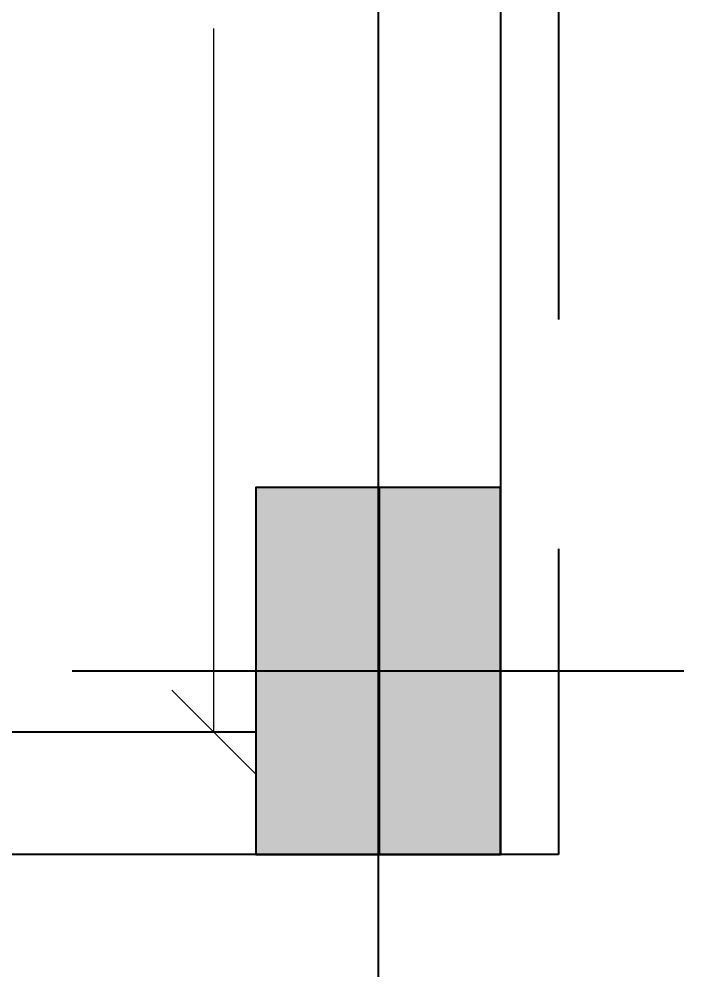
# Model space of a CAD drawing. Header units: metres. Extents: x -355 to 973, y -73 to 238.
# Drawn here: x 522.32 to 523.407, y 210.135 to 211.701 of the extents above; entities that cross this region are included whole.
import ezdxf

# ---------------------------------------------------------------- set-up
doc = ezdxf.new("R2010")
doc.units = ezdxf.units.M
doc.header["$LTSCALE"] = 3
doc.header["$MEASUREMENT"] = 0
doc.linetypes.add('HIDDEN', pattern=[0.375, 0.25, -0.125])
doc.layers.add('alaem', color=230, linetype='Continuous', lineweight=5)
doc.layers.add('khatchin', color=7, linetype='Continuous')
doc.styles.get("Standard").update_dxf_attribs({"font": 'arial.ttf'})
doc.dimstyles.new('ahmad', dxfattribs={"dimtxt": 0.2, "dimasz": 0.1375, "dimexe": 0, "dimexo": 0.0625, "dimgap": 0.09, "dimtad": 0, "dimzin": 0, "dimdsep": 46, "dimtxsty": 'Standard', "dimblk": 'OBLIQUE', "dimcen": 0.09, "dimclrd": 245, "dimclrt": 61, "dimadec": 0, "dimazin": 0, "dimtfac": 1, "dimtofl": 0, "dimtmove": 0, "dimatfit": 3, "dimldrblk": 'OBLIQUE', "dimfxl": 0, "dimfxlon": 1, "dimtolj": 1, "dimtzin": 0, "dimlwd": 13, "dimarcsym": 0})

# ---------------------------------------------------------------- blocks, each defined once
blk = doc.blocks.new('_Oblique')
at = {"color": 0, "linetype": 'ByBlock', "lineweight": -2}
blk.add_line((-0.5, -0.5), (0.5, 0.5), dxfattribs=at)
blk = doc.blocks.new('*D183')
at = {"color": 245, "lineweight": 13, "transparency": 16777216}
for p, q in [((522.6379, 213.5348), (522.6379, 212.3842)), ((522.6379, 210.5348), (522.6379, 211.6855))]:
    blk.add_line(p, q, dxfattribs=at)
at = {"layer": 'Defpoints', "color": 0, "transparency": 16777216}
for p in [(522.6379, 213.5348), (522.6379, 213.5348), (522.7066, 210.5348)]:
    blk.add_point(p, dxfattribs=at)
at = {"color": 245, "lineweight": 13, "transparency": 16777216, "xscale": 0.1375, "yscale": 0.1375, "zscale": 0.1375}
for p, rotation in [((522.6379, 213.5348), 90), ((522.6379, 210.5348), 270)]:
    blk.add_blockref('_Oblique', p, dxfattribs=dict(at, rotation=rotation))
at = {"color": 61, "transparency": 16777216, "insert": (522.6379, 212.0348), "char_height": 0.2, "attachment_point": 5, "rotation": 90}
blk.add_mtext('\\A1;3.00', dxfattribs=at)
blk = doc.blocks.new('*D184')
at = {"color": 245, "lineweight": 13, "transparency": 16777216}
for p, q in [((520.4066, 212.6348), (521.3055, 212.6348)), ((522.9066, 212.6348), (522.0077, 212.6348))]:
    blk.add_line(p, q, dxfattribs=at)
at = {"layer": 'Defpoints', "color": 0, "transparency": 16777216}
for p in [(520.4066, 212.6348), (520.4066, 212.6348), (522.9066, 210.9348)]:
    blk.add_point(p, dxfattribs=at)
at = {"color": 245, "lineweight": 13, "transparency": 16777216, "xscale": 0.1375, "yscale": 0.1375, "zscale": 0.1375, "rotation": 180}
blk.add_blockref('_Oblique', (520.4066, 212.6348), dxfattribs=at)
at = {"color": 245, "lineweight": 13, "transparency": 16777216, "xscale": 0.1375, "yscale": 0.1375, "zscale": 0.1375}
blk.add_blockref('_Oblique', (522.9066, 212.6348), dxfattribs=at)
at = {"color": 61, "transparency": 16777216, "insert": (521.6566, 212.6348), "char_height": 0.2, "attachment_point": 5}
blk.add_mtext('\\A1;2.50', dxfattribs=at)
blk = doc.blocks.new('xdvxzdcv')
at = {"layer": 'khatchin'}
blk.add_hatch(color=203, dxfattribs=at).paths.add_polyline_path([(77.5751, 50.386), (77.5751, 49.986), (78.1751, 49.986), (78.1751, 50.386)])
blk.add_hatch(color=203, dxfattribs=at).paths.add_polyline_path([(77.5751, 50.386), (77.5751, 49.986), (78.1751, 49.986), (78.1751, 50.386)])
at = {"layer": 'khatchin', "color": 203}
for p, q in [((77.8751, 50.686), (77.8751, 49.686)), ((77.3751, 50.186), (78.3751, 50.186))]:
    blk.add_line(p, q, dxfattribs=at)
blk.add_lwpolyline([(77.5751, 50.386), (77.5751, 49.986), (78.1751, 49.986), (78.1751, 50.386), (77.5751, 50.386)], dxfattribs=at)
blk.add_lwpolyline([(77.5751, 50.386), (77.5751, 49.986), (78.1751, 49.986), (78.1751, 50.386), (77.5751, 50.386)], dxfattribs=at)

msp = doc.modelspace()

# ---------------------------------------------------------------- linework, layer by layer
at = {"linetype": 'HIDDEN'}
for p, q in [((523.1066, 224.3348), (523.1066, 210.3348)), ((523.1066, 224.3348), (523.1066, 210.3348)), ((523.2016, 224.3348), (523.2016, 210.3348)), ((523.2016, 224.3348), (523.2016, 210.3348)), ((523.2016, 224.3348), (523.2016, 210.3348)), ((523.2016, 224.3348), (523.2016, 210.3348))]:
    msp.add_line(p, q, dxfattribs=at)
for p, q in [((523.1066, 224.3348), (523.1066, 210.3348)), ((523.1066, 224.3348), (523.1066, 210.3348)), ((522.9066, 213.5348), (522.9066, 211.5348)), ((522.9066, 211.5348), (522.9066, 210.3348)), ((522.9066, 211.5348), (522.9066, 211.3348)), ((522.9066, 211.5348), (522.9066, 210.3348)), ((522.9066, 211.5348), (522.9066, 211.3348)), ((522.9066, 211.3348), (522.9066, 210.3348)), ((522.9066, 211.3348), (522.9066, 210.3348)), ((522.9081, 210.9348), (522.9081, 210.3348)), ((522.9081, 210.9348), (522.9081, 210.3348)), ((522.7066, 210.5348), (517.9081, 210.5348)), ((523.2016, 210.3348), (511.2016, 210.3348)), ((523.2016, 210.3348), (511.2016, 210.3348)), ((523.2016, 210.3348), (511.2966, 210.3348)), ((523.2016, 210.3348), (511.2966, 210.3348)), ((523.2001, 210.3348), (520.4066, 210.3348)), ((523.2001, 210.3348), (520.4066, 210.3348))]:
    msp.add_line(p, q)
at = {"layer": 'alaem'}
msp.add_lwpolyline([(511.2966, 210.3348), (523.1066, 210.3348), (523.1066, 221.7348), (521.6066, 221.7348), (521.6066, 219.8348), (519.5066, 219.8348), (519.5066, 220.0348), (517.9066, 220.0348), (517.9066, 224.3348), (515.8915, 224.3348), (515.8915, 222.3348), (512.8915, 222.3348), (512.8915, 224.3348), (511.2966, 224.3348), (511.2966, 210.3348)], dxfattribs=at)

# ---------------------------------------------------------------- block references
at = {"layer": 'khatchin', "rotation": 270}
msp.add_blockref('xdvxzdcv', (472.7206, 288.5099), dxfattribs=at)

# ---------------------------------------------------------------- dimensions: what is measured, and where the dimension line sits
dim = msp.add_linear_dim(base=(522.6379, 213.5348), p1=(522.7066, 210.5348), p2=(522.6379, 213.5348), angle=90, dimstyle='ahmad')
dim.commit()
dim.dimension.update_dxf_attribs({"geometry": '*D183', "text_midpoint": (522.6379, 212.0348)})
dim = msp.add_linear_dim(base=(520.4066, 212.6348), p1=(522.9066, 210.9348), p2=(520.4066, 212.6348), dimstyle='ahmad')
dim.commit()
dim.dimension.update_dxf_attribs({"geometry": '*D184', "text_midpoint": (521.6566, 212.6348)})

doc.saveas('drawing.dxf')
